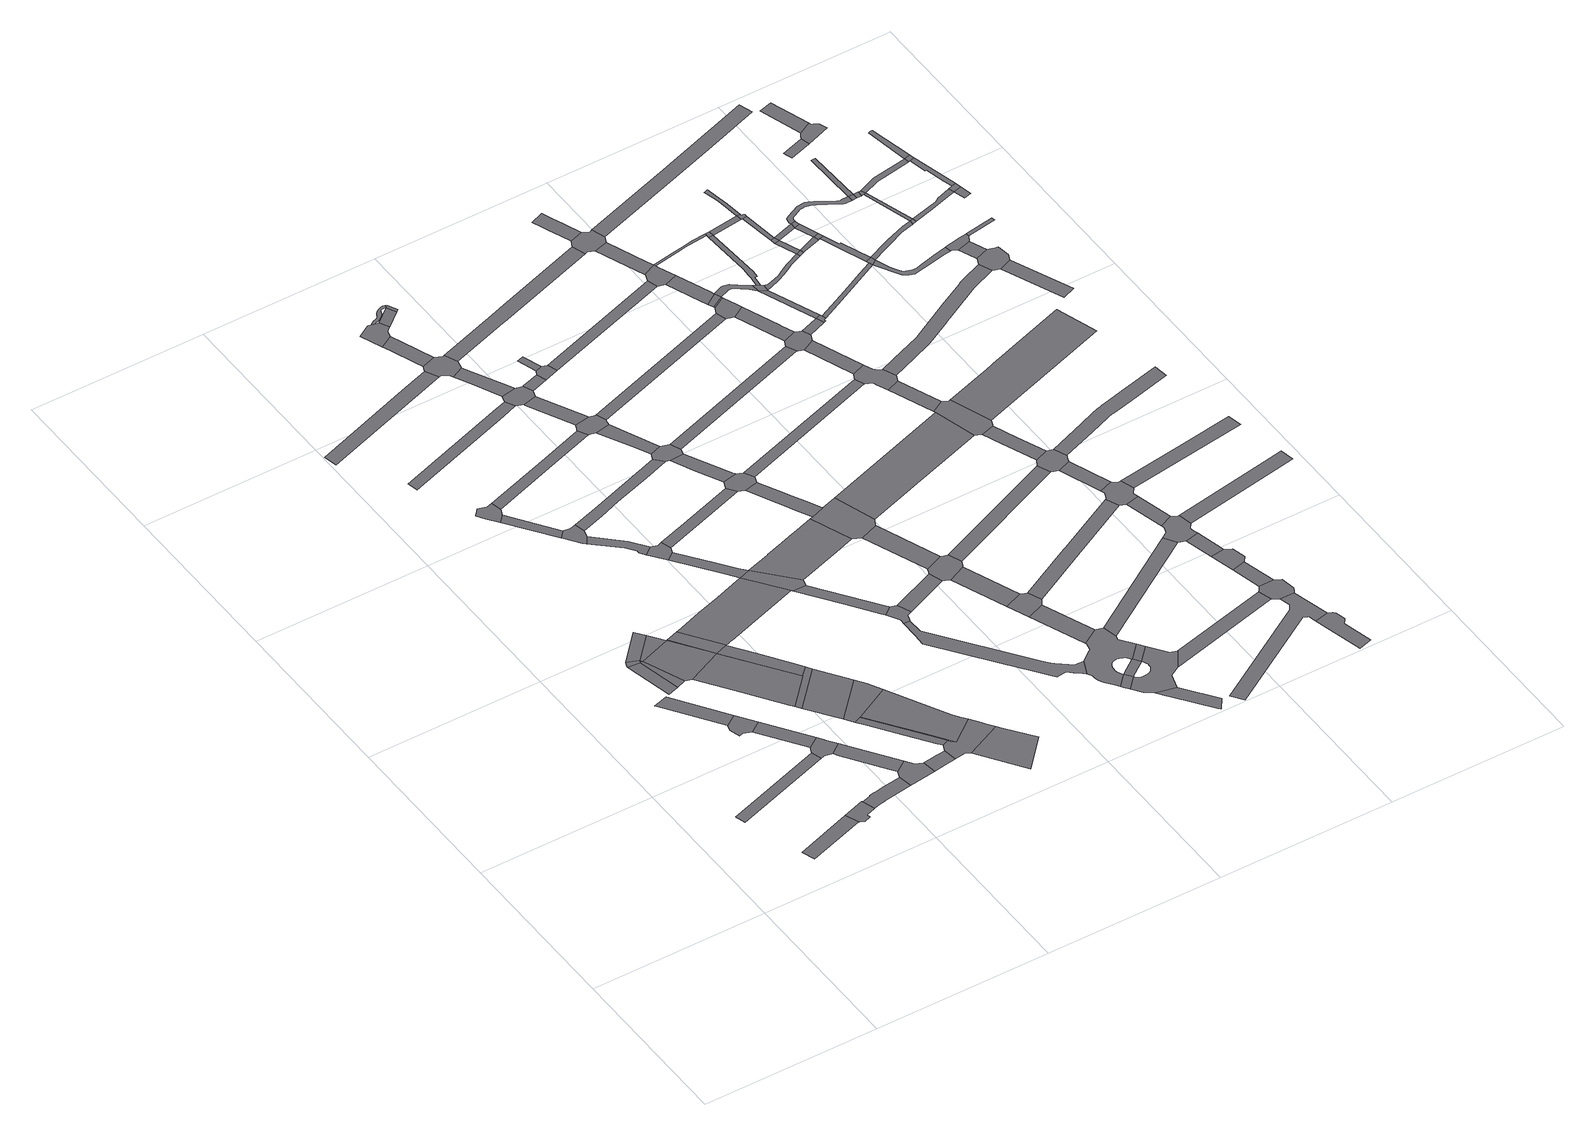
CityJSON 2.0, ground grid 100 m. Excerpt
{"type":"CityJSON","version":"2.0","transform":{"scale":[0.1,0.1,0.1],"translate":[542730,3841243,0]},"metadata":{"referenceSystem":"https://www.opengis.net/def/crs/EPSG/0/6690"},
"CityObjects":{
"road1":{"type":"Road","attributes":{"RoadStructureAttribute.sectionType":"1"},"geometry":[{"type":"MultiSurface","lod":"1","boundaries":[[[0,1,2,3]]]}]},
"road2":{"type":"Road","attributes":{"RoadStructureAttribute.sectionType":"1"},"geometry":[{"type":"MultiSurface","lod":"1","boundaries":[[[4,5,6,7]]]}]},
"road3":{"type":"Road","geometry":[{"type":"MultiSurface","lod":"1","boundaries":[[[8,9,0,3,10,11,12,13,14,15,16]]]}]},
"road4":{"type":"Road","attributes":{"RoadStructureAttribute.sectionType":"1"},"geometry":[{"type":"MultiSurface","lod":"1","boundaries":[[[17,18,19,20,21,22]]]}]},
"road5":{"type":"Road","attributes":{"RoadStructureAttribute.sectionType":"1"},"geometry":[{"type":"MultiSurface","lod":"1","boundaries":[[[23,24,25,26]]]}]},
"road6":{"type":"Road","geometry":[{"type":"MultiSurface","lod":"1","boundaries":[[[27,28,29,23,26,30]]]}]},
"road7":{"type":"Road","geometry":[{"type":"MultiSurface","lod":"1","boundaries":[[[22,21,31,32,33,34,35,36,37]]]}]},
"road8":{"type":"Road","attributes":{"RoadStructureAttribute.sectionType":"1"},"geometry":[{"type":"MultiSurface","lod":"1","boundaries":[[[38,39,26,25,40]]]}]},
"road9":{"type":"Road","attributes":{"RoadStructureAttribute.sectionType":"1"},"geometry":[{"type":"MultiSurface","lod":"1","boundaries":[[[41,42,43,44,45,46,16,15,47,48,49,50,51]]]}]},
"road10":{"type":"Road","attributes":{"RoadStructureAttribute.sectionType":"1"},"geometry":[{"type":"MultiSurface","lod":"1","boundaries":[[[37,36,52,53]]]}]},
"road11":{"type":"Road","geometry":[{"type":"MultiSurface","lod":"1","boundaries":[[[54,27,30,55]]]}]},
"road12":{"type":"Road","geometry":[{"type":"MultiSurface","lod":"1","boundaries":[[[56,57,58,53,52,4,7,59,60,61,62,63]]]}]},
"road13":{"type":"Road","attributes":{"function":"1","RoadStructureAttribute.sectionType":"7"},"geometry":[{"type":"MultiSurface","lod":"1","boundaries":[[[64,65,66,67,55,30,38,68]]]}]},
"road14":{"type":"Road","geometry":[{"type":"MultiSurface","lod":"1","boundaries":[[[68,38,40,69,70]]]}]},
"road15":{"type":"Road","attributes":{"RoadStructureAttribute.sectionType":"1"},"geometry":[{"type":"MultiSurface","lod":"1","boundaries":[[[71,72,63,62,73,74,75,76]]]}]},
"road16":{"type":"Road","geometry":[{"type":"MultiSurface","lod":"1","boundaries":[[[77,70,69,78,79,80,81,82]]]}]},
"road17":{"type":"Road","attributes":{"RoadStructureAttribute.sectionType":"1"},"geometry":[{"type":"MultiSurface","lod":"1","boundaries":[[[83,68,70,84]]]}]},
"road18":{"type":"Road","geometry":[{"type":"MultiSurface","lod":"1","boundaries":[[[85,76,75,41,51,86,87]]]}]},
"road19":{"type":"Road","geometry":[{"type":"MultiSurface","lod":"1","boundaries":[[[88,83,84,89]]]}]},
"road20":{"type":"Road","geometry":[{"type":"MultiSurface","lod":"1","boundaries":[[[90,91,92,93,94,95,96,97]]]}]},
"road21":{"type":"Road","geometry":[{"type":"MultiSurface","lod":"1","boundaries":[[[98,82,81,99,100]]]}]},
"road22":{"type":"Road","attributes":{"function":"1","RoadStructureAttribute.sectionType":"7"},"geometry":[{"type":"MultiSurface","lod":"1","boundaries":[[[101,102,103,89,84,82,98]]]}]},
"road23":{"type":"Road","attributes":{"RoadStructureAttribute.sectionType":"1"},"geometry":[{"type":"MultiSurface","lod":"1","boundaries":[[[104,105,106,107,87,86,108,109,110]]]}]},
"road24":{"type":"Road","attributes":{"RoadStructureAttribute.sectionType":"1"},"geometry":[{"type":"MultiSurface","lod":"1","boundaries":[[[95,94,111,112]]]}]},
"road25":{"type":"Road","attributes":{"function":"1","RoadStructureAttribute.sectionType":"7"},"geometry":[{"type":"MultiSurface","lod":"1","boundaries":[[[100,99,113,114]]]}]},
"road26":{"type":"Road","attributes":{"RoadStructureAttribute.sectionType":"1"},"geometry":[{"type":"MultiSurface","lod":"1","boundaries":[[[115,116,117,118,119,120,121,122,123,124]]]}]},
"road27":{"type":"Road","geometry":[{"type":"MultiSurface","lod":"1","boundaries":[[[125,114,113,119,118,126,127]]]}]},
"road28":{"type":"Road","geometry":[{"type":"MultiSurface","lod":"1","boundaries":[[[128,129,112,111,130,131,132,133,134]]]}]},
"road29":{"type":"Road","attributes":{"RoadStructureAttribute.sectionType":"1"},"geometry":[{"type":"MultiSurface","lod":"1","boundaries":[[[135,136,137,138,139]]]}]},
"road30":{"type":"Road","attributes":{"function":"1","RoadStructureAttribute.sectionType":"7"},"geometry":[{"type":"MultiSurface","lod":"1","boundaries":[[[140,141,142,127,126,143,144,145]]]}]},
"road31":{"type":"Road","attributes":{"RoadStructureAttribute.sectionType":"1"},"geometry":[{"type":"MultiSurface","lod":"1","boundaries":[[[146,147,148,149,150,88,89,151,152,153,154,155,156]]]}]},
"road32":{"type":"Road","attributes":{"RoadStructureAttribute.sectionType":"1"},"geometry":[{"type":"MultiSurface","lod":"1","boundaries":[[[157,133,132,158,159,160,161,162]]]}]},
"road33":{"type":"Road","geometry":[{"type":"MultiSurface","lod":"1","boundaries":[[[163,164,145,144,165,166,167,124,123,104,110,168,169,170]]]}]},
"road34":{"type":"Road","attributes":{"RoadStructureAttribute.sectionType":"1"},"geometry":[{"type":"MultiSurface","lod":"1","boundaries":[[[171,172,173,174,175,176,177]]]}]},
"road35":{"type":"Road","geometry":[{"type":"MultiSurface","lod":"1","boundaries":[[[178,162,161,179,180,181,182]]]}]},
"road36":{"type":"Road","attributes":{"RoadStructureAttribute.sectionType":"1"},"geometry":[{"type":"MultiSurface","lod":"1","boundaries":[[[183,170,169,184,185,186]]]}]},
"road37":{"type":"Road","attributes":{"RoadStructureAttribute.sectionType":"1"},"geometry":[{"type":"MultiSurface","lod":"1","boundaries":[[[187,188,97,96,189,190,191]]]}]},
"road38":{"type":"Road","attributes":{"RoadStructureAttribute.sectionType":"1"},"geometry":[{"type":"MultiSurface","lod":"1","boundaries":[[[192,193,194,180,179,195,146,196]]]}]},
"road39":{"type":"Road","attributes":{"RoadStructureAttribute.sectionType":"1"},"geometry":[{"type":"MultiSurface","lod":"1","boundaries":[[[197,198,128,134,199,200,201,202]]]}]},
"road40":{"type":"Road","geometry":[{"type":"MultiSurface","lod":"1","boundaries":[[[196,146,156,203,204,205,206]]]}]},
"road41":{"type":"Road","attributes":{"RoadStructureAttribute.sectionType":"1"},"geometry":[{"type":"MultiSurface","lod":"1","boundaries":[[[203,207,208,209,210,211,212,204]]]}]},
"road42":{"type":"Road","geometry":[{"type":"MultiSurface","lod":"1","boundaries":[[[213,214,215,216,217,218,219,220,221,222,223,224]]]}]},
"road43":{"type":"Road","attributes":{"RoadStructureAttribute.sectionType":"1"},"geometry":[{"type":"MultiSurface","lod":"1","boundaries":[[[225,217,216,226,227,228,229]]]}]},
"road44":{"type":"Road","attributes":{"RoadStructureAttribute.sectionType":"1"},"geometry":[{"type":"MultiSurface","lod":"1","boundaries":[[[230,231,182,181,232,233]]]}]},
"road45":{"type":"Road","geometry":[{"type":"MultiSurface","lod":"1","boundaries":[[[234,235,236,237,229,228,238,135,139,239,240,241,242,243,244,245,246,247]]]}]},
"road46":{"type":"Road","attributes":{"RoadStructureAttribute.sectionType":"1"},"geometry":[{"type":"MultiSurface","lod":"1","boundaries":[[[248,249,244,243,250,251,252]]]}]},
"road47":{"type":"Road","geometry":[{"type":"MultiSurface","lod":"1","boundaries":[[[210,209,253,254,255,256,257,258,259,260,261]]]}]},
"road48":{"type":"Road","geometry":[{"type":"MultiSurface","lod":"1","boundaries":[[[252,251,262,171,177,263,264,265,266,267,268]]]}]},
"road49":{"type":"Road","geometry":[{"type":"MultiSurface","lod":"1","boundaries":[[[269,270,271,272,273,274,275,276,277,278,279,224,223,280,281,282,283,284,285,286,287,288,289,290,291,292,293,294]]]}]},
"road50":{"type":"Road","attributes":{"RoadStructureAttribute.sectionType":"1"},"geometry":[{"type":"MultiSurface","lod":"1","boundaries":[[[295,296,297,298,299,300,196,206,301,302]]]}]},
"road51":{"type":"Road","attributes":{"RoadStructureAttribute.sectionType":"1"},"geometry":[{"type":"MultiSurface","lod":"1","boundaries":[[[293,222,221,303]]]}]},
"road52":{"type":"Road","attributes":{"RoadStructureAttribute.sectionType":"1"},"geometry":[{"type":"MultiSurface","lod":"1","boundaries":[[[304,265,264,305,306,307]]]}]},
"road53":{"type":"Road","geometry":[{"type":"MultiSurface","lod":"1","boundaries":[[[308,307,306,309,310,311,187,191,312,313,314,315,316,317,318]]]}]},
"road54":{"type":"Road","geometry":[{"type":"MultiSurface","lod":"1","boundaries":[[[294,293,303,319,320]]]}]},
"road55":{"type":"Road","attributes":{"RoadStructureAttribute.sectionType":"1"},"geometry":[{"type":"MultiSurface","lod":"1","boundaries":[[[314,313,321,322,323]]]}]},
"road56":{"type":"Road","attributes":{"RoadStructureAttribute.sectionType":"1"},"geometry":[{"type":"MultiSurface","lod":"1","boundaries":[[[256,324,325,326,327,328,329,330,331,332,333,334,335,336,337,338,339,340,341,342,343,344,257]]]}]},
"road57":{"type":"Road","attributes":{"RoadStructureAttribute.sectionType":"1"},"geometry":[{"type":"MultiSurface","lod":"1","boundaries":[[[345,346,268,267,347]]]}]},
"road58":{"type":"Road","geometry":[{"type":"MultiSurface","lod":"1","boundaries":[[[348,323,322,197,202,349,350,351,352]]]}]},
"road59":{"type":"Road","attributes":{"RoadStructureAttribute.sectionType":"1"},"geometry":[{"type":"MultiSurface","lod":"1","boundaries":[[[353,261,260,354]]]}]},
"road60":{"type":"Road","attributes":{"RoadStructureAttribute.sectionType":"1"},"geometry":[{"type":"MultiSurface","lod":"1","boundaries":[[[355,356,350,349,357,358,359]]]}]},
"road61":{"type":"Road","geometry":[{"type":"MultiSurface","lod":"1","boundaries":[[[360,361,362,363]]]}]},
"road62":{"type":"Road","geometry":[{"type":"MultiSurface","lod":"1","boundaries":[[[359,358,364,365,230,233,366,367,368,369,370]]]}]},
"road63":{"type":"Road","geometry":[{"type":"MultiSurface","lod":"1","boundaries":[[[363,362,345,347,371,372]]]}]},
"road64":{"type":"Road","attributes":{"RoadStructureAttribute.sectionType":"1"},"geometry":[{"type":"MultiSurface","lod":"1","boundaries":[[[373,374,375,376,367,366,377,378,379,380,381,382,383,384]]]}]},
"road65":{"type":"Road","geometry":[{"type":"MultiSurface","lod":"1","boundaries":[[[385,386,387,388,389]]]}]},
"road66":{"type":"Road","geometry":[{"type":"MultiSurface","lod":"1","boundaries":[[[390,391,384,383,295,302,392,393,394,395,396]]]}]},
"road67":{"type":"Road","attributes":{"RoadStructureAttribute.sectionType":"1"},"geometry":[{"type":"MultiSurface","lod":"1","boundaries":[[[394,393,397,398]]]}]},
"road68":{"type":"Road","geometry":[{"type":"MultiSurface","lod":"1","boundaries":[[[399,400,398,397,401,402,353,354,403,404,405,406,407,408,409,410]]]}]},
"road69":{"type":"Road","attributes":{"RoadStructureAttribute.sectionType":"1"},"geometry":[{"type":"MultiSurface","lod":"1","boundaries":[[[406,405,411,412]]]}]},
"road70":{"type":"Road","geometry":[{"type":"MultiSurface","lod":"1","boundaries":[[[413,414,415,416,417,418,419,337,336,420,421,422,423,424,425,426,427,386,385,428,429,430,431,432,433,434,435,436,437,438,439,440,441,442,443,444,445,446,447,448]]]}]},
"road71":{"type":"Road","geometry":[{"type":"MultiSurface","lod":"1","boundaries":[[[444,385,389,449]]]}]},
"road72":{"type":"Road","attributes":{"RoadStructureAttribute.sectionType":"1"},"geometry":[{"type":"MultiSurface","lod":"1","boundaries":[[[450,451,452,453,454,455,456,457]]]}]},
"road73":{"type":"Road","geometry":[{"type":"MultiSurface","lod":"1","boundaries":[[[458,459,412,411,460,461,462,463]]]}]},
"road74":{"type":"Road","attributes":{"RoadStructureAttribute.sectionType":"1"},"geometry":[{"type":"MultiSurface","lod":"1","boundaries":[[[461,460,464,416,415]]]}]},
"road75":{"type":"Road","geometry":[{"type":"MultiSurface","lod":"1","boundaries":[[[465,466,449,467,468,469,470,471,472,473,474,475,476,477,478,479,480,389,388,481,450,457,482,483,484,485]]]}]},
"road76":{"type":"Road","attributes":{"RoadStructureAttribute.sectionType":"1"},"geometry":[{"type":"MultiSurface","lod":"1","boundaries":[[[486,487,488,247,246,489,490,491]]]}]},
"road77":{"type":"Road","geometry":[{"type":"MultiSurface","lod":"1","boundaries":[[[445,444,449,466]]]}]},
"road78":{"type":"Road","attributes":{"RoadStructureAttribute.sectionType":"1"},"geometry":[{"type":"MultiSurface","lod":"1","boundaries":[[[492,318,317,493]]]}]},
"road79":{"type":"Road","attributes":{"RoadStructureAttribute.sectionType":"1"},"geometry":[{"type":"MultiSurface","lod":"1","boundaries":[[[494,372,371,495]]]}]},
"road80":{"type":"Road","attributes":{"RoadStructureAttribute.sectionType":"1"},"geometry":[{"type":"MultiSurface","lod":"1","boundaries":[[[496,352,351,497,498]]]}]},
"road81":{"type":"Road","attributes":{"RoadStructureAttribute.sectionType":"1"},"geometry":[{"type":"MultiSurface","lod":"1","boundaries":[[[499,500,370,369,501]]]}]},
"road82":{"type":"Road","attributes":{"RoadStructureAttribute.sectionType":"1"},"geometry":[{"type":"MultiSurface","lod":"1","boundaries":[[[502,503,390,396,504,505,506,507,508]]]}]},
"road83":{"type":"Road","attributes":{"RoadStructureAttribute.sectionType":"1"},"geometry":[{"type":"MultiSurface","lod":"1","boundaries":[[[509,410,409,510]]]}]},
"road84":{"type":"Road","attributes":{"RoadStructureAttribute.sectionType":"1"},"geometry":[{"type":"MultiSurface","lod":"1","boundaries":[[[511,512,513,463,462,514,515]]]}]},
"road85":{"type":"Road","attributes":{"RoadStructureAttribute.sectionType":"1"},"geometry":[{"type":"MultiSurface","lod":"1","boundaries":[[[516,448,447,517,518]]]}]},
"road86":{"type":"Road","attributes":{"RoadStructureAttribute.sectionType":"1"},"geometry":[{"type":"MultiSurface","lod":"1","boundaries":[[[519,520,485,484,521,522]]]}]},
"road87":{"type":"Road","attributes":{"RoadStructureAttribute.sectionType":"1"},"geometry":[{"type":"MultiSurface","lod":"1","boundaries":[[[523,524,525,526,527,528,529,530,531,532,533,534,535]]]}]},
"road88":{"type":"Road","attributes":{"RoadStructureAttribute.sectionType":"1"},"geometry":[{"type":"MultiSurface","lod":"1","boundaries":[[[536,537,538,539,540,541,542,543,544,545]]]}]},
"road89":{"type":"Road","geometry":[{"type":"MultiSurface","lod":"1","boundaries":[[[546,545,544,486,491,547,548,549,550,551]]]}]},
"road90":{"type":"Road","attributes":{"RoadStructureAttribute.sectionType":"1"},"geometry":[{"type":"MultiSurface","lod":"1","boundaries":[[[552,553,549,548,554,555,556]]]}]},
"road91":{"type":"Road","geometry":[{"type":"MultiSurface","lod":"1","boundaries":[[[556,555,557,494,495,558,559,560,561]]]}]},
"road92":{"type":"Road","attributes":{"RoadStructureAttribute.sectionType":"1"},"geometry":[{"type":"MultiSurface","lod":"1","boundaries":[[[562,559,558,563,564,565]]]}]},
"road93":{"type":"Road","geometry":[{"type":"MultiSurface","lod":"1","boundaries":[[[566,567,568,569,492,493,570,571,572,573]]]}]},
"road94":{"type":"Road","geometry":[{"type":"MultiSurface","lod":"1","boundaries":[[[565,564,574,575]]]}]},
"road95":{"type":"Road","attributes":{"RoadStructureAttribute.sectionType":"1"},"geometry":[{"type":"MultiSurface","lod":"1","boundaries":[[[575,574,568,567]]]}]},
"road96":{"type":"Road","attributes":{"RoadStructureAttribute.sectionType":"1"},"geometry":[{"type":"MultiSurface","lod":"1","boundaries":[[[576,577,578,573,572,579,580,581]]]}]},
"road97":{"type":"Road","geometry":[{"type":"MultiSurface","lod":"1","boundaries":[[[582,581,580,583,584,585,496,498,586,587,588,589,590,591]]]}]},
"road98":{"type":"Road","attributes":{"RoadStructureAttribute.sectionType":"1"},"geometry":[{"type":"MultiSurface","lod":"1","boundaries":[[[588,587,592,593]]]}]},
"road99":{"type":"Road","geometry":[{"type":"MultiSurface","lod":"1","boundaries":[[[594,595,596,593,592,597,598,499,501,599,600,601,602,603,604,605]]]}]},
"road100":{"type":"Road","attributes":{"RoadStructureAttribute.sectionType":"1"},"geometry":[{"type":"MultiSurface","lod":"1","boundaries":[[[603,602,606,607]]]}]},
"road101":{"type":"Road","attributes":{"RoadStructureAttribute.sectionType":"1"},"geometry":[{"type":"MultiSurface","lod":"1","boundaries":[[[608,609,610,611,612,613,565,575,614,615,616,617,618,619]]]}]},
"road102":{"type":"Road","geometry":[{"type":"MultiSurface","lod":"1","boundaries":[[[620,621,607,606,502,508,622,623,624,625,626,627,628,629]]]}]},
"road103":{"type":"Road","geometry":[{"type":"MultiSurface","lod":"1","boundaries":[[[630,534,533,631,632,633,634,635,636,637]]]}]},
"road104":{"type":"Road","attributes":{"RoadStructureAttribute.sectionType":"1"},"geometry":[{"type":"MultiSurface","lod":"1","boundaries":[[[638,639,624,623,640,641,642,643]]]}]},
"road105":{"type":"Road","attributes":{"RoadStructureAttribute.sectionType":"1"},"geometry":[{"type":"MultiSurface","lod":"1","boundaries":[[[644,645,591,590,646]]]}]},
"road106":{"type":"Road","geometry":[{"type":"MultiSurface","lod":"1","boundaries":[[[647,648,519,522,523,535,649,650,651,652,653]]]}]},
"road107":{"type":"Road","attributes":{"RoadStructureAttribute.sectionType":"1"},"geometry":[{"type":"MultiSurface","lod":"1","boundaries":[[[654,655,656,657,556,561,658,659,660]]]}]},
"road108":{"type":"Road","geometry":[{"type":"MultiSurface","lod":"1","boundaries":[[[661,662,643,642,509,510,663,664,665,666,667,668]]]}]},
"road109":{"type":"Road","attributes":{"RoadStructureAttribute.sectionType":"1"},"geometry":[{"type":"MultiSurface","lod":"1","boundaries":[[[669,670,647,653]]]}]},
"road110":{"type":"Road","geometry":[{"type":"MultiSurface","lod":"1","boundaries":[[[671,672,673,674,675,676,516,518,677,678,679,680,681,682,683]]]}]},
"road111":{"type":"Road","attributes":{"RoadStructureAttribute.sectionType":"1"},"geometry":[{"type":"MultiSurface","lod":"1","boundaries":[[[684,678,677,685,686]]]}]},
"road112":{"type":"Road","attributes":{"RoadStructureAttribute.sectionType":"1"},"geometry":[{"type":"MultiSurface","lod":"1","boundaries":[[[664,663,687,688]]]}]},
"road113":{"type":"Road","geometry":[{"type":"MultiSurface","lod":"1","boundaries":[[[689,686,685,670,669,690,691]]]}]},
"road114":{"type":"Road","attributes":{"RoadStructureAttribute.sectionType":"1"},"geometry":[{"type":"MultiSurface","lod":"1","boundaries":[[[692,693,673,672]]]}]},
"road115":{"type":"Road","geometry":[{"type":"MultiSurface","lod":"1","boundaries":[[[694,688,687,695,696,697,511,515,698,699,693,692,700,701,702,703]]]}]},
"road116":{"type":"Road","geometry":[{"type":"MultiSurface","lod":"1","boundaries":[[[704,619,618,705,706,707,708,709]]]}]},
"road117":{"type":"Road","attributes":{"RoadStructureAttribute.sectionType":"1"},"geometry":[{"type":"MultiSurface","lod":"1","boundaries":[[[618,644,710,705]]]}]},
"road118":{"type":"Road","geometry":[{"type":"MultiSurface","lod":"1","boundaries":[[[710,644,646,711,712,713,714]]]}]},
"road119":{"type":"Road","attributes":{"RoadStructureAttribute.sectionType":"1"},"geometry":[{"type":"MultiSurface","lod":"1","boundaries":[[[715,716,717,718,719,720,721,722,723,724,709,708]]]}]},
"road120":{"type":"Road","geometry":[{"type":"MultiSurface","lod":"1","boundaries":[[[725,654,660,719,718]]]}]},
"road121":{"type":"Road","attributes":{"RoadStructureAttribute.sectionType":"1"},"geometry":[{"type":"MultiSurface","lod":"1","boundaries":[[[726,727,728,729,730,731,732,733,734,706,705,735,736,737,738,739,740]]]}]},
"road122":{"type":"Road","attributes":{"RoadStructureAttribute.sectionType":"1"},"geometry":[{"type":"MultiSurface","lod":"1","boundaries":[[[741,725,718,742]]]}]},
"road123":{"type":"Road","attributes":{"RoadStructureAttribute.sectionType":"1"},"geometry":[{"type":"MultiSurface","lod":"1","boundaries":[[[743,744,745,746,714,713,747,748,749]]]}]},
"road124":{"type":"Road","geometry":[{"type":"MultiSurface","lod":"1","boundaries":[[[750,751,752,753]]]}]},
"road125":{"type":"Road","attributes":{"RoadStructureAttribute.sectionType":"1"},"geometry":[{"type":"MultiSurface","lod":"1","boundaries":[[[753,752,726,754]]]}]},
"road126":{"type":"Road","geometry":[{"type":"MultiSurface","lod":"1","boundaries":[[[754,726,740,755]]]}]},
"road127":{"type":"Road","attributes":{"RoadStructureAttribute.sectionType":"1"},"geometry":[{"type":"MultiSurface","lod":"1","boundaries":[[[756,757,751,750]]]}]},
"road128":{"type":"Road","geometry":[{"type":"MultiSurface","lod":"1","boundaries":[[[758,759,760,761,762,741,742,757,756]]]}]},
"road129":{"type":"Road","geometry":[{"type":"MultiSurface","lod":"1","boundaries":[[[763,764,765,766,767,768,769,770,771,772,741,762]]]}]},
"road130":{"type":"Road","attributes":{"RoadStructureAttribute.sectionType":"1"},"geometry":[{"type":"MultiSurface","lod":"1","boundaries":[[[773,774,551,550,775,776,777]]]}]},
"road131":{"type":"Road","attributes":{"RoadStructureAttribute.sectionType":"1"},"geometry":[{"type":"MultiSurface","lod":"1","boundaries":[[[778,779,780,781,782,783,784,785,786,787,605,604,788,789,790,791,792,793,794,795,796,797,798]]]}]},
"road132":{"type":"Road","attributes":{"RoadStructureAttribute.sectionType":"1"},"geometry":[{"type":"MultiSurface","lod":"1","boundaries":[[[799,750,753,800]]]}]},
"road133":{"type":"Road","attributes":{"RoadStructureAttribute.sectionType":"1"},"geometry":[{"type":"MultiSurface","lod":"1","boundaries":[[[801,754,755,802,803]]]}]},
"road134":{"type":"Road","attributes":{"RoadStructureAttribute.sectionType":"1"},"geometry":[{"type":"MultiSurface","lod":"1","boundaries":[[[804,805,683,682,806,807]]]}]},
"road135":{"type":"Road","attributes":{"RoadStructureAttribute.sectionType":"1"},"geometry":[{"type":"MultiSurface","lod":"1","boundaries":[[[808,809,810,811,812,629,628,813,814]]]}]},
"road136":{"type":"Road","attributes":{"RoadStructureAttribute.sectionType":"1"},"geometry":[{"type":"MultiSurface","lod":"1","boundaries":[[[815,816,703,702,817,818]]]}]},
"road137":{"type":"Road","attributes":{"RoadStructureAttribute.sectionType":"1"},"geometry":[{"type":"MultiSurface","lod":"1","boundaries":[[[819,820,821,822,823,824,825,826,827,828,829,668,667,830,831,832,833,834,835,836,837]]]}]},
"road138":{"type":"Road","geometry":[{"type":"MultiSurface","lod":"1","boundaries":[[[838,839,799,800,840]]]}]},
"road139":{"type":"Road","attributes":{"RoadStructureAttribute.sectionType":"1"},"geometry":[{"type":"MultiSurface","lod":"1","boundaries":[[[840,800,801,841]]]}]},
"road140":{"type":"Road","geometry":[{"type":"MultiSurface","lod":"1","boundaries":[[[841,801,803,842,843]]]}]},
"road141":{"type":"Road","attributes":{"RoadStructureAttribute.sectionType":"1"},"geometry":[{"type":"MultiSurface","lod":"1","boundaries":[[[844,845,843,842,846,847,848]]]}]},
"road142":{"type":"Road","geometry":[{"type":"MultiSurface","lod":"1","boundaries":[[[848,847,743,749,849]]]}]},
"road143":{"type":"Road","attributes":{"RoadStructureAttribute.sectionType":"1"},"geometry":[{"type":"MultiSurface","lod":"1","boundaries":[[[850,851,852,853,854,855,856,857,858,859,860,861,862,863,864,799,839,865,866,867,868,869,870,871,872,873,874,875,876,877,878,879,880,881,882,883,884]]]}]},
"road144":{"type":"Road","attributes":{"RoadStructureAttribute.sectionType":"1"},"geometry":[{"type":"MultiSurface","lod":"1","boundaries":[[[885,886,887,888,889,890,891,892,893,849,749,894,895,896,897,898,899,900]]]}]},
"road145":{"type":"Road","attributes":{"RoadStructureAttribute.sectionType":"1"},"geometry":[{"type":"MultiSurface","lod":"1","boundaries":[[[901,902,903,904,905,906,907,908,848,849,909,910,911,912]]]}]},
"road146":{"type":"Road","geometry":[{"type":"MultiSurface","lod":"1","boundaries":[[[913,884,883,914]]]}]},
"road147":{"type":"Road","attributes":{"RoadStructureAttribute.sectionType":"1"},"geometry":[{"type":"MultiSurface","lod":"1","boundaries":[[[915,913,914,916]]]}]},
"road148":{"type":"Road","attributes":{"RoadStructureAttribute.sectionType":"1"},"geometry":[{"type":"MultiSurface","lod":"1","boundaries":[[[917,918,919,884,913]]]}]},
"road149":{"type":"Road","geometry":[{"type":"MultiSurface","lod":"1","boundaries":[[[920,915,916,921,922,923]]]}]},
"road150":{"type":"Road","geometry":[{"type":"MultiSurface","lod":"1","boundaries":[[[924,901,912,925]]]}]},
"road151":{"type":"Road","attributes":{"RoadStructureAttribute.sectionType":"1"},"geometry":[{"type":"MultiSurface","lod":"1","boundaries":[[[923,922,901,924]]]}]},
"road152":{"type":"Road","geometry":[{"type":"MultiSurface","lod":"1","boundaries":[[[926,927,928,929,930,931,900,899,932,933,934,935]]]}]},
"road153":{"type":"Road","attributes":{"RoadStructureAttribute.sectionType":"1"},"geometry":[{"type":"MultiSurface","lod":"1","boundaries":[[[936,934,933,937,938,939]]]}]},
"road154":{"type":"Road","geometry":[{"type":"MultiSurface","lod":"1","boundaries":[[[940,941,942,943,944]]]}]},
"road155":{"type":"Road","geometry":[{"type":"MultiSurface","lod":"1","boundaries":[[[945,939,938,946,778,798,947,948,949,950]]]}]},
"road156":{"type":"Road","attributes":{"RoadStructureAttribute.sectionType":"1"},"geometry":[{"type":"MultiSurface","lod":"1","boundaries":[[[948,947,951,952]]]}]},
"road157":{"type":"Road","attributes":{"RoadStructureAttribute.sectionType":"1"},"geometry":[{"type":"MultiSurface","lod":"1","boundaries":[[[953,954,955,956,957,924,925,958,959,960]]]}]},
"road158":{"type":"Road","attributes":{"RoadStructureAttribute.sectionType":"1"},"geometry":[{"type":"MultiSurface","lod":"1","boundaries":[[[961,962,920,923,963,964,965,966]]]}]},
"road159":{"type":"Road","attributes":{"RoadStructureAttribute.sectionType":"1"},"geometry":[{"type":"MultiSurface","lod":"1","boundaries":[[[967,968,969,970]]]}]},
"road160":{"type":"Road","attributes":{"RoadStructureAttribute.sectionType":"1"},"geometry":[{"type":"MultiSurface","lod":"1","boundaries":[[[971,972,926,935,973,974]]]}]},
"road161":{"type":"Road","geometry":[{"type":"MultiSurface","lod":"1","boundaries":[[[975,976,970,969,977,940,944,978,979]]]}]},
"road162":{"type":"Road","attributes":{"RoadStructureAttribute.sectionType":"1"},"geometry":[{"type":"MultiSurface","lod":"1","boundaries":[[[980,960,981,982,983]]]}]},
"road163":{"type":"Road","geometry":[{"type":"MultiSurface","lod":"1","boundaries":[[[984,985,953,960,980]]]}]},
"road164":{"type":"Road","attributes":{"RoadStructureAttribute.sectionType":"1"},"geometry":[{"type":"MultiSurface","lod":"1","boundaries":[[[986,987,988,989,990,991,985,984]]]}]},
"road165":{"type":"Road","geometry":[{"type":"MultiSurface","lod":"1","boundaries":[[[992,961,966,988,987]]]}]},
"road166":{"type":"Road","attributes":{"RoadStructureAttribute.sectionType":"1"},"geometry":[{"type":"MultiSurface","lod":"1","boundaries":[[[993,994,995,961,992]]]}]}
},
"vertices":[
[718,377,0],[396,268,0],[420,194,0],[746,302,0],
[826,843,0],[264,658,0],[281,600,0],[845,786,0],
[840,413,0],[839,417,0],[748,302,0],[750,300,0],[775,288,0],[814,301,0],[807,320,0],[865,339,0],[841,411,0],
[455,1569,0],[454,1571,0],[372,1548,0],[381,1536,0],[594,1235,0],[658,1280,0],
[413,1851,0],[476,1578,0],[540,1599,0],[483,1845,0],
[426,1889,0],[426,1887,0],[417,1862,0],[492,1861,0],
[594,1234,0],[586,1208,0],[583,1197,0],[602,1139,0],[623,1146,0],[668,1130,0],[731,1175,0],
[500,1850,0],[492,1848,0],[593,1617,0],
[1089,462,0],[992,448,0],[934,439,0],[927,438,0],[894,431,0],[895,428,0],[902,352,0],[935,356,0],[935,358,0],[940,359,0],[1101,382,0],
[843,881,0],[906,925,0],
[576,2050,0],[616,1995,0],
[955,856,0],[937,882,0],[930,892,0],[866,793,0],[886,789,0],[906,785,0],[910,784,0],[973,831,0],
[680,1912,0],[670,1922,0],[654,1944,0],[648,1953,0],[681,1911,0],
[630,1607,0],[832,1699,0],
[1148,583,0],[1006,785,0],[931,751,0],[1081,536,0],[1105,504,0],[1171,550,0],
[836,1694,0],[637,1597,0],[759,1426,0],[927,1190,0],[941,1170,0],[1095,1333,0],
[685,1912,0],[835,1700,0],
[1205,502,0],[1256,404,0],[1244,485,0],
[754,1935,0],[905,1724,0],
[476,3197,0],[429,3213,0],[393,3173,0],[424,3130,0],[468,3071,0],[505,3109,0],[521,3147,0],[508,3207,0],
[1143,1381,0],[962,1141,0],[1163,1352,0],
[1117,1418,0],[992,1599,0],[904,1723,0],
[1379,502,0],[1373,502,0],[1334,496,0],[1330,496,0],[1341,417,0],[1384,423,0],[1389,424,0],
[656,2814,0],[691,2852,0],
[1090,964,0],[1287,1172,0],
[1414,581,0],[1410,587,0],[1166,928,0],[1165,929,0],[1127,913,0],[1159,868,0],[1278,702,0],[1377,564,0],[1394,541,0],[1431,557,0],
[1325,1117,0],[1168,931,0],[1371,1038,0],
[764,2855,0],[732,2844,0],[664,2803,0],[722,2724,0],[737,2710,0],[766,2756,0],[777,2795,0],
[757,4184,0],[617,4137,0],[9,3932,0],[27,3854,0],[794,4112,0],
[1577,660,0],[1547,705,0],[1496,799,0],[1365,660,0],[1460,526,0],[1602,633,0],
[1229,2094,0],[1059,2036,0],[919,1991,0],[797,1949,0],[791,1947,0],[918,1728,0],[922,1729,0],[932,1733,0],[948,1738,0],[1215,1825,0],[1386,1881,0],
[913,2616,0],[877,2580,0],[914,2532,0],[914,2515,0],[936,2485,0],[984,2522,0],
[1653,556,0],[1639,577,0],[1456,527,0],[1446,536,0],[1434,552,0],[1449,432,0],[1478,417,0],[1683,515,0],
[964,3788,0],[901,3766,0],[245,3547,0],[258,3488,0],[902,3703,0],[987,3732,0],[992,3733,0],
[1023,2510,0],[1005,2394,0],[1053,2430,0],[1064,2461,0],[1046,2518,0],
[1706,483,0],[1501,385,0],[1658,163,0],[1816,334,0],
[1144,3418,0],[906,3338,0],[906,3274,0],[1169,3362,0],[1176,3364,0],
[1256,2159,0],[1181,2259,0],[1104,2362,0],[1183,2158,0],[1291,2116,0],
[1340,3044,0],[910,2901,0],[910,2839,0],[1033,2881,0],[1241,2948,0],[1385,2997,0],
[1391,1874,0],[1466,1873,0],[1470,1885,0],[1478,1913,0],
[1553,1652,0],[1662,1501,0],[1675,1482,0],[1724,1519,0],[1719,1526,0],[1711,1537,0],
[712,4610,0],[705,4612,0],[633,4570,0],[681,4447,0],[754,4489,0],[764,4525,0],[771,4531,0],[774,4534,0],[792,4549,0],[764,4598,0],[746,4603,0],[723,4610,0],
[778,4429,0],[701,4397,0],[755,4261,0],[771,4220,0],[850,4244,0],
[1523,2676,0],[1215,2573,0],[1275,2529,0],[1560,2624,0],
[897,4228,0],[897,4224,0],[893,4227,0],[873,4235,0],[761,4193,0],[805,4116,0],[839,4099,0],[845,4089,0],[846,4087,0],[852,4075,0],[921,4110,0],[921,4112,0],[931,4157,0],[900,4229,0],
[1055,3847,0],[1052,3853,0],[899,3983,0],[976,3827,0],[1057,3843,0],
[1680,1474,0],[1717,1413,0],[1717,1408,0],[1716,1382,0],[1750,1381,0],[1756,1398,0],[1763,1420,0],[1792,1432,0],[1760,1507,0],
[966,3795,0],[1030,3720,0],[1031,3719,0],[1109,3740,0],[1121,3773,0],[1123,3778,0],[1099,3832,0],
[845,4692,0],[834,4691,0],[815,4684,0],[801,4674,0],[790,4663,0],[786,4656,0],[778,4641,0],[767,4633,0],[750,4627,0],[741,4621,0],[729,4613,0],[744,4605,0],[745,4606,0],[754,4609,0],[766,4613,0],[785,4623,0],[798,4633,0],[804,4641,0],[813,4659,0],[819,4669,0],[823,4673,0],[833,4676,0],[840,4676,0],[849,4673,0],[850,4671,0],[858,4689,0],
[1746,2265,0],[1651,2233,0],[1591,2213,0],[1534,2194,0],[1433,2161,0],[1431,2160,0],[1724,1994,0],[1837,2031,0],
[879,4621,0],
[1239,3484,0],[1034,3712,0],[1162,3460,0],[1246,3472,0],
[1271,3467,0],[1154,3441,0],[1152,3436,0],[1148,3427,0],[1190,3361,0],[1215,3355,0],[1297,3373,0],[1304,3402,0],[1305,3405,0],[1306,3407,0],[1285,3464,0],
[893,4633,0],[866,4684,0],
[1306,3177,0],[1355,3081,0],[1419,3105,0],
[1714,1289,0],[1714,1279,0],[1712,1208,0],[1951,886,0],[2059,742,0],[2066,734,0],[2109,676,0],[2129,649,0],[2168,654,0],[2186,656,0],[2214,630,0],[2248,600,0],[2262,588,0],[2299,674,0],[2268,674,0],[2251,673,0],[2170,739,0],[2155,752,0],[2126,791,0],[1754,1293,0],[1751,1297,0],
[1201,3866,0],[1102,3833,0],[1219,3810,0],
[1434,3100,0],[1407,2990,0],[1486,2995,0],[1494,3031,0],[1471,3089,0],
[2015,1613,0],[2041,1536,0],
[1618,2740,0],[1616,2744,0],[1463,2868,0],[1540,2717,0],[1621,2735,0],
[1216,4012,0],[1178,3999,0],[1215,3891,0],[1253,3903,0],
[1539,2713,0],[1528,2688,0],[1594,2609,0],[1674,2628,0],[1683,2657,0],[1686,2666,0],[1657,2720,0],
[1301,3837,0],[1283,3893,0],
[1840,2303,0],[1798,2385,0],[1763,2452,0],[1743,2492,0],[1596,2607,0],[1599,2601,0],[1665,2470,0],[1692,2416,0],[1722,2355,0],[1762,2275,0],[1765,2271,0],[1842,2299,0],
[2411,488,0],[2350,422,0],[2359,409,0],[2380,382,0],[2441,448,0],
[1930,2327,0],[1843,2298,0],[1882,2012,0],[1883,2010,0],[1987,2049,0],[1988,2052,0],[2009,2090,0],
[2028,1649,0],[2129,1689,0],
[2138,1686,0],[2136,1687,0],[2025,1641,0],[2024,1639,0],[2067,1526,0],[2072,1524,0],[2079,1521,0],[2179,1566,0],[2182,1573,0],[2183,1575,0],[2195,1602,0],[2167,1677,0],
[2203,1210,0],[2304,1251,0],
[2501,825,0],[2478,831,0],[2471,833,0],[2378,774,0],[2379,770,0],[2371,726,0],[2363,720,0],[2272,575,0],[2276,567,0],[2277,564,0],[2279,543,0],[2283,524,0],[2291,505,0],[2299,490,0],[2333,445,0],[2405,495,0],[2394,514,0],[2390,530,0],[2390,546,0],[2393,561,0],[2394,564,0],[2398,573,0],[2405,584,0],[2419,594,0],[2435,598,0],[2449,599,0],[2457,597,0],[2462,596,0],[2475,589,0],[2485,584,0],[2502,563,0],[2507,557,0],[2583,639,0],[2526,716,0],[2532,738,0],[2512,822,0],
[2536,516,0],
[2466,289,0],[2501,243,0],[2516,223,0],[2661,29,0],[2664,26,0],[2671,17,0],[2716,79,0],[2577,266,0],
[2316,1245,0],[2311,1248,0],[2253,1087,0],[2353,1127,0],[2373,1161,0],[2340,1236,0],
[2375,781,0],
[2686,498,0],[2612,598,0],[2541,510,0],[2548,492,0],[2551,485,0],[2551,475,0],[2551,470,0],[2549,460,0],[2537,439,0],[2526,431,0],[2506,423,0],[2488,422,0],[2473,423,0],[2459,430,0],[2450,437,0],[2444,444,0],[2422,325,0],[2578,270,0],[2601,352,0],[2658,386,0],[2725,485,0],
[1852,4547,0],[1343,4377,0],[1256,4348,0],[1271,4269,0],[1281,4272,0],[1878,4469,0],
[2176,3759,0],[2195,3701,0],
[2024,4138,0],[2043,4080,0],
[2330,3373,0],[2353,3316,0],[2356,3317,0],
[2481,2991,0],[1662,2721,0],[2501,2936,0],
[2680,2575,0],[2075,2374,0],[2152,2137,0],[2250,2169,0],[2350,2202,0],[2510,2255,0],[2746,2334,0],
[2883,1981,0],[2913,1906,0],
[3030,1596,0],[2673,1409,0],[2661,1403,0],[2698,1332,0],[3060,1522,0],
[3110,1210,0],[2543,745,0],[3154,1141,0],
[3289,626,0],[2739,488,0],[3310,550,0],[3312,551,0],
[3348,528,0],[3363,468,0],[3363,467,0],[3352,450,0],[3343,436,0],[2758,73,0],[2807,9,0],[3365,354,0],[3389,346,0],[3395,344,0],[3406,297,0],[3484,317,0],[3429,526,0],
[1906,4713,0],[1882,4772,0],[1879,4780,0],[1859,4830,0],[1785,4801,0],[1808,4743,0],[1824,4703,0],[1831,4683,0],[1871,4583,0],[1947,4609,0],
[1985,4590,0],[1894,4474,0],[1929,4460,0],[2007,4481,0],[2024,4519,0],[1999,4595,0],
[2112,4219,0],[2097,4255,0],[2023,4226,0],[2039,4185,0],[2113,4219,0],
[2041,4180,0],[2085,4067,0],[2161,4097,0],[2122,4193,0],[2117,4206,0],
[2239,3902,0],[2164,3872,0],[2178,3836,0],[2246,3883,0],
[2293,3765,0],[2265,3835,0],[2195,3795,0],[2182,3771,0],[2210,3696,0],[2215,3694,0],[2237,3687,0],[2306,3731,0],
[2191,3804,0],[2261,3845,0],
[2422,3440,0],[2391,3516,0],[2390,3520,0],[2316,3490,0],[2347,3411,0],[2422,3439,0],
[2447,3428,0],[2346,3410,0],[2335,3385,0],[2332,3378,0],[2363,3314,0],[2390,3302,0],[2461,3339,0],[2472,3365,0],[2477,3376,0],[2459,3423,0],
[2499,3026,0],[2574,3056,0],
[2630,2974,0],[2600,2997,0],[2595,3001,0],[2487,3004,0],[2482,2993,0],[2502,2936,0],[2542,2921,0],[2550,2899,0],[2576,2836,0],[2651,2866,0],[2664,2903,0],[2633,2975,0],
[2676,2585,0],[2746,2626,0],
[2432,3833,0],[2376,3875,0],[2343,3900,0],[2314,3905,0],[2312,3906,0],[2303,3906,0],[2312,3865,0],[2313,3866,0],[2340,3868,0],[2407,3815,0],[2436,3783,0],[2434,3831,0],
[2782,2608,0],[2760,2619,0],[2782,2318,0],[2783,2315,0],[2859,2341,0],[2862,2346,0],[2871,2366,0],[2875,2377,0],[2876,2378,0],[2790,2611,0],
[3507,304,0],[3425,222,0],[3478,15,0],[3555,35,0],[3512,207,0],[3526,226,0],[3535,238,0],[3519,296,0],
[2925,2176,0],[2913,2207,0],[2827,2207,0],[2839,2175,0],[2903,2017,0],[2977,2046,0],
[2563,3461,0],[2559,3460,0],[2580,3416,0],
[3313,658,0],[3298,639,0],[3430,527,0],[3436,536,0],[3448,558,0],[3432,639,0],[3397,659,0],
[2445,4268,0],[2369,4262,0],[2304,4251,0],[2239,4241,0],[2284,4236,0],[2309,4241,0],[2446,4258,0],
[3015,2035,0],[3004,2038,0],[2955,1894,0],[3029,1923,0],[3040,1951,0],[3045,1962,0],[3045,1963,0],[3016,2035,0],
[3348,847,0],[3270,827,0],
[3262,1301,0],[3227,1317,0],[3153,1284,0],[3157,1270,0],[3145,1232,0],[3136,1226,0],[3194,1127,0],[3271,1146,0],[3265,1169,0],[3260,1187,0],[3259,1191,0],[3282,1224,0],[3265,1301,0],
[3311,988,0],[3234,969,0],[3313,979,0],
[3043,1658,0],[3118,1686,0],
[3347,956,0],[3372,880,0],[3353,957,0],
[3174,1527,0],[3097,1508,0],
[3150,1663,0],[3052,1636,0],[3048,1627,0],[3037,1599,0],[3077,1516,0],[3094,1509,0],[3170,1542,0],[3166,1557,0],[3189,1588,0],[3164,1665,0],
[2443,3828,0],[2479,3761,0],[2481,3800,0],[2473,3806,0],[2469,3809,0],[2451,3825,0],
[2593,3473,0],
[2595,3422,0],[2591,3430,0],[2604,3436,0],[2598,3460,0],
[2476,3873,0],[2489,3874,0],[2493,3913,0],[2473,4240,0],[2447,4238,0],[2462,3955,0],[2461,3903,0],[2460,3884,0],[2459,3869,0],[2452,3825,0],
[2471,4271,0],
[2739,3904,0],[2665,3871,0],[2654,3866,0],[2603,3835,0],[2582,3821,0],[2531,3805,0],[2513,3800,0],[2500,3797,0],[2490,3798,0],[2553,3787,0],[2569,3795,0],[2628,3824,0],[2663,3846,0],[2677,3853,0],[2748,3883,0],
[2646,4293,0],[2650,4260,0],
[3001,3658,0],[2922,3619,0],[2816,3567,0],[2717,3516,0],[2740,3504,0],[2890,3578,0],[3007,3635,0],
[2712,4062,0],[2689,4054,0],[2692,4028,0],[2721,4032,0],
[2767,3916,0],
[2776,3895,0],
[2685,4264,0],[2660,4261,0],
[2683,4281,0],[2682,4285,0],[2679,4286,0],[2668,4285,0],[2666,4296,0],
[2655,4392,0],[2649,4417,0],[2644,4452,0],[2629,4528,0],[2628,4529,0],[2617,4526,0],[2606,4522,0],[2627,4439,0],[2635,4392,0],[2640,4355,0],
[3095,4959,0],[2505,4762,0],[2532,4686,0],[2821,4782,0],[3120,4882,0],
[3442,3357,0],[3327,3310,0],[3301,3299,0],[3299,3298,0],[3283,3288,0],[3150,3217,0],[2913,3088,0],[2899,3080,0],[2723,3011,0],[2715,3008,0],[2731,2928,0],[2752,2936,0],[2798,2954,0],[2933,3008,0],[2947,3016,0],[2951,3019,0],[3082,3091,0],[3086,3093,0],[3126,3115,0],[3330,3226,0],[3473,3284,0],
[2836,4101,0],[2835,4066,0],
[2876,3961,0],[2788,3900,0],[2886,3932,0],
[3936,1419,0],[3793,1394,0],[3807,1315,0],[3952,1340,0],
[3581,2874,0],[3306,2783,0],[3154,2732,0],[3139,2727,0],[3058,2700,0],[3464,2573,0],[3660,2638,0],
[3859,1768,0],[3558,1723,0],[3570,1644,0],[3877,1690,0],
[3755,2264,0],[3547,2214,0],[3410,2180,0],[3388,2175,0],[3386,2174,0],[3377,2171,0],[3358,2166,0],[3346,2162,0],[3327,2156,0],[3319,2153,0],[3233,2120,0],[3244,2038,0],[3364,2084,0],[3372,2087,0],[3392,2093,0],[3404,2096,0],[3407,2097,0],[3523,2123,0],[3768,2183,0],
[2864,4091,0],[2863,4104,0],[2869,4079,0],
[2909,3973,0],
[2895,3935,0],[2920,3944,0],
[2964,3854,0],[2954,3852,0],[2936,3830,0],[2994,3674,0],[3027,3686,0],
[3036,3658,0],
[3139,4113,0],[3131,4112,0],[3098,4126,0],[3055,4151,0],[3019,4174,0],[2993,4188,0],[2977,4194,0],[2969,4194,0],[2929,4190,0],[2856,4155,0],[2843,4148,0],[2838,4142,0],[2835,4135,0],[2833,4124,0],[2833,4112,0],[2862,4119,0],[2864,4125,0],[2868,4130,0],[2873,4135,0],[2888,4142,0],[2932,4165,0],[2943,4166,0],[2950,4166,0],[2958,4166,0],[2969,4164,0],[2978,4162,0],[2990,4160,0],[3001,4156,0],[3015,4149,0],[3060,4123,0],[3113,4092,0],[3129,4083,0],[3140,4080,0],[3178,4081,0],[3177,4114,0],
[3293,3528,0],[3199,3505,0],[3176,3499,0],[3149,3501,0],[3134,3504,0],[3106,3514,0],[3094,3531,0],[3077,3561,0],[3065,3586,0],[3088,3497,0],[3116,3477,0],[3146,3468,0],[3206,3480,0],[3341,3506,0],[3381,3513,0],[3372,3547,0],
[3334,3802,0],[3306,3795,0],[3282,3787,0],[3247,3775,0],[3200,3759,0],[3198,3758,0],[3180,3751,0],[3147,3737,0],[3115,3692,0],[3160,3713,0],[3252,3754,0],[3330,3775,0],
[3205,4114,0],[3206,4082,0],
[3235,4115,0],[3235,4082,0],
[3192,4433,0],[3181,4433,0],[3169,4432,0],
[3250,4115,0],[3242,4084,0],[3247,4085,0],[3263,4090,0],
[3351,3806,0],[3356,3783,0],
[3510,3574,0],[3473,3568,0],[3447,3564,0],[3432,3561,0],[3410,3556,0],[3387,3551,0],[3387,3511,0],[3416,3499,0],[3493,3520,0],[3512,3554,0],
[3504,3494,0],[3441,3438,0],[3458,3397,0],[3534,3426,0],
[3214,4588,0],[3085,4546,0],[3093,4521,0],[3102,4497,0],[3226,4538,0],
[3574,3413,0],[3459,3395,0],[3513,3271,0],[3586,3301,0],[3600,3337,0],[3590,3410,0],
[3659,2927,0],[3733,2957,0],
[3618,3892,0],[3586,3882,0],[3539,3866,0],[3513,3850,0],[3394,3817,0],[3473,3816,0],[3586,3849,0],[3628,3861,0],
[3556,4190,0],[3355,4157,0],[3357,4128,0],[3400,4136,0],[3462,4146,0],[3560,4162,0],
[3232,4889,0],[3156,4866,0],[3235,4628,0],[3307,4664,0],
[3678,3603,0],[3516,3575,0],[3513,3554,0],[3681,3582,0],
[3324,4645,0],[3311,4651,0],[3224,4607,0],[3364,4585,0],[3348,4632,0],
[3675,3873,0],[3636,3832,0],[3647,3795,0],[3691,3807,0],
[3667,3906,0],[3643,3900,0],
[3660,3933,0],[3600,4171,0],[3571,4164,0],[3594,4064,0],[3600,4066,0],[3630,3951,0],
[3592,4203,0],
[3536,4451,0],[3524,4449,0],[3513,4446,0]
]}
